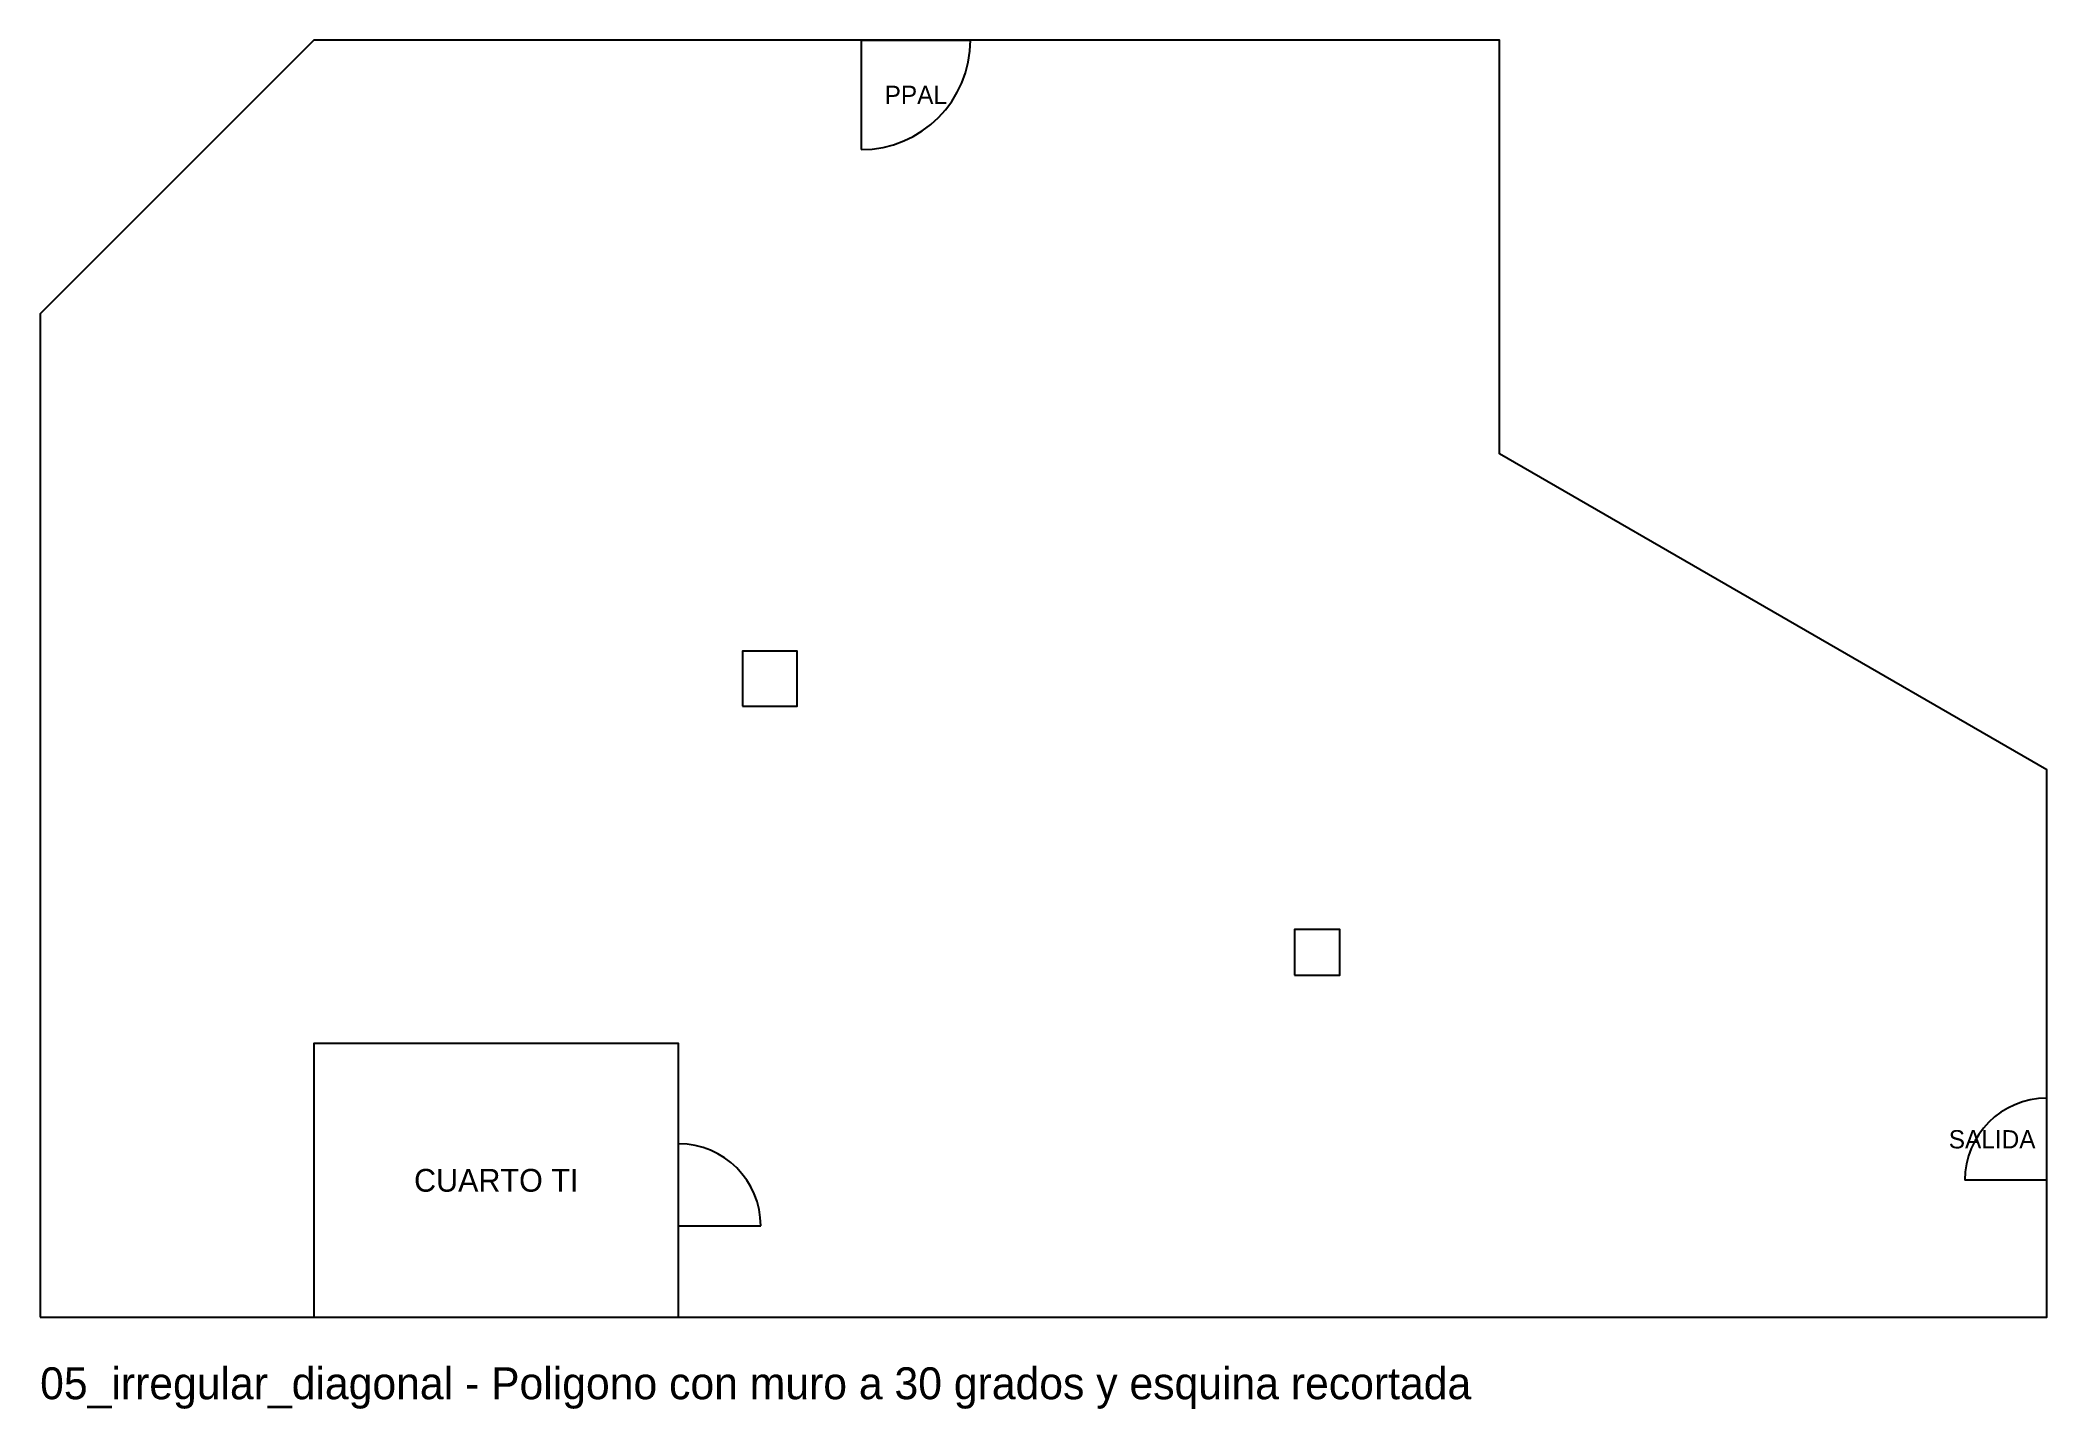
# Model space of a CAD drawing. Header units: millimetres. Extents: x 0 to 22000, y -1006 to 14000.
import ezdxf
from ezdxf.enums import TextEntityAlignment as Align

# ---------------------------------------------------------------- set-up
doc = ezdxf.new("R2010")
doc.units = ezdxf.units.MM
for name, color, linetype in [('A-COLUMNA', 1, 'Continuous'), ('A-MURO-EXT', 7, 'Continuous'), ('A-OFICINA-FIJA', 5, 'Continuous'), ('A-PUERTA-OFICINA', 4, 'Continuous'), ('A-PUERTA-PPAL', 3, 'Continuous'), ('A-PUERTA-SALIDA', 2, 'Continuous'), ('A-TEXTO', 8, 'Continuous')]:
    doc.layers.add(name, color=color, linetype=linetype)

msp = doc.modelspace()

# ---------------------------------------------------------------- linework, layer by layer
at = {"layer": 'A-COLUMNA'}
for points in [[(7700, 6700), (8300, 6700), (8300, 7300), (7700, 7300)], [(13750, 3750), (14250, 3750), (14250, 4250), (13750, 4250)]]:
    msp.add_lwpolyline(points, close=True, dxfattribs=at)
at = {"layer": 'A-MURO-EXT'}
msp.add_lwpolyline([(0, 0), (22000, 0), (22000, 6000), (16000, 9464), (16000, 14000), (3000, 14000), (0, 11000)], close=True, dxfattribs=at)
at = {"layer": 'A-OFICINA-FIJA'}
msp.add_lwpolyline([(3000, 0), (7000, 0), (7000, 3000), (3000, 3000)], close=True, dxfattribs=at)
at = {"layer": 'A-PUERTA-OFICINA'}
for q in [(7000, 1900), (7900, 1000)]:
    msp.add_line((7000, 1000), q, dxfattribs=at)
msp.add_arc((7000, 1000), 900, 0, 90, dxfattribs=at)
at = {"layer": 'A-PUERTA-PPAL'}
for q in [(10200, 14000), (9000, 12800)]:
    msp.add_line((9000, 14000), q, dxfattribs=at)
msp.add_arc((9000, 14000), 1200, -90, 0, dxfattribs=at)
at = {"layer": 'A-PUERTA-SALIDA'}
for q in [(22000, 2400), (21100, 1500)]:
    msp.add_line((22000, 1500), q, dxfattribs=at)
msp.add_arc((22000, 1500), 900, 90, 180, dxfattribs=at)

# ---------------------------------------------------------------- texts
at = {"layer": 'A-TEXTO'}
for s, height, p in [('PPAL', 200, (9600, 13400)), ('SALIDA', 200, (21400, 1950)), ('CUARTO TI', 250, (5000, 1500))]:
    msp.add_text(s, height=height, dxfattribs=at).set_placement(p, align=Align.MIDDLE_CENTER)
msp.add_text('05_irregular_diagonal - Poligono con muro a 30 grados y esquina recortada', height=350, dxfattribs=at).set_placement((0, -900))

doc.saveas('drawing.dxf')
